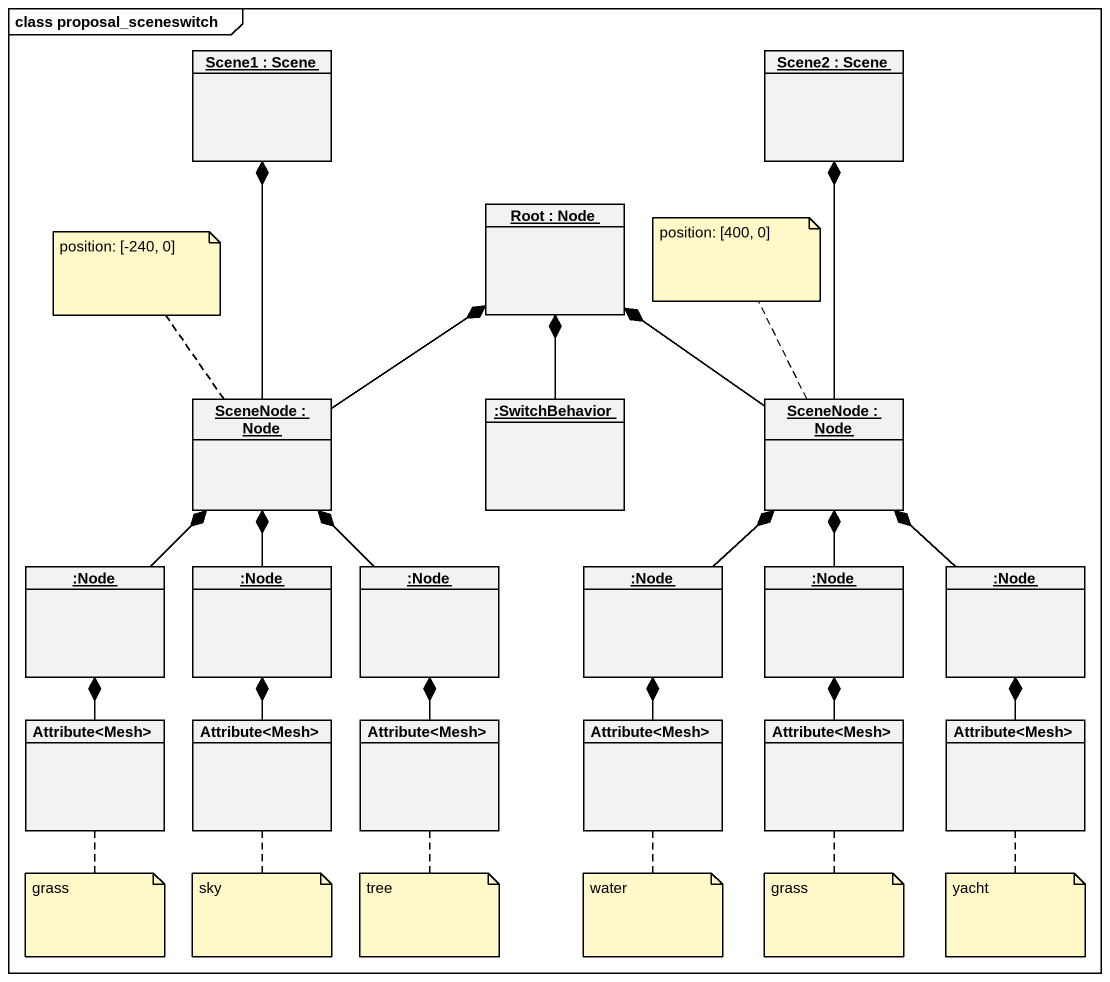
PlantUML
@startuml
mainframe class proposal_sceneswitch
hide circle
hide empty members
object "Scene1 : Scene" as Scene1
object "Scene2 : Scene" as Scene2
object "Root : Node" as Root
object "SceneNode : Node" as SceneNode
object ":SwitchBehavior" as SwitchBehavior
object "SceneNode : Node" as SceneNode_2
object ":Node" as Node_
object ":Node" as Node__2
object ":Node" as Node__3
object ":Node" as Node__4
object ":Node" as Node__5
object ":Node" as Node__6
class "Attribute<Mesh>" as Attribute_Mesh
class "Attribute<Mesh>" as Attribute_Mesh_2
class "Attribute<Mesh>" as Attribute_Mesh_3
class "Attribute<Mesh>" as Attribute_Mesh_4
class "Attribute<Mesh>" as Attribute_Mesh_5
class "Attribute<Mesh>" as Attribute_Mesh_6
SceneNode -up-* Scene1
SceneNode -up-* Root
SwitchBehavior -up-* Root
SceneNode_2 -up-* Scene2
SceneNode_2 -up-* Root
Node_ -up-* SceneNode
Node__2 -up-* SceneNode
Node__3 -up-* SceneNode
Node__4 -up-* SceneNode_2
Node__5 -up-* SceneNode_2
Node__6 -up-* SceneNode_2
Attribute_Mesh -up-* Node_
Attribute_Mesh_2 -up-* Node__2
Attribute_Mesh_3 -up-* Node__3
Attribute_Mesh_4 -up-* Node__4
Attribute_Mesh_5 -up-* Node__5
Attribute_Mesh_6 -up-* Node__6
note top of SceneNode : position: [-240, 0]
note top of SceneNode_2 : position: [400, 0]
note bottom of Attribute_Mesh : grass
note bottom of Attribute_Mesh_2 : sky
note bottom of Attribute_Mesh_3 : tree
note bottom of Attribute_Mesh_4 : water
note bottom of Attribute_Mesh_5 : grass
note bottom of Attribute_Mesh_6 : yacht
@enduml
